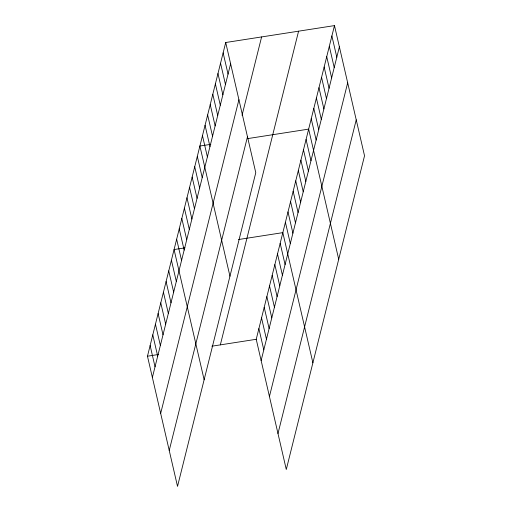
<?xml version="1.0" encoding="UTF-8"?>
<svg xmlns="http://www.w3.org/2000/svg" width="512" height="512" viewBox="0 0 512 512"><rect width="100%" height="100%" fill="white"/><g stroke="black" fill="none" stroke-linecap="round" stroke-linejoin="round"><path stroke-width="0.77" d="M225.715 42.509L255.776 172.704L177.523 486.4L147.469 356.211L225.715 42.509L334.477 25.6L364.531 155.789L286.285 469.491L256.224 339.296L334.477 25.6M152.378 377.466L230.624 63.763M160.672 413.414L238.925 99.712M242.054 115.309L261.606 36.928M169.229 450.451L247.475 136.755M220.333 344.877L298.586 31.181M261.133 360.55L339.379 46.854M269.434 396.499L347.68 82.803M277.984 433.542L356.23 119.84M210.816 144.333L199.898 146.029L229.952 276.224M247.341 138.656L308.653 129.12L338.707 259.309M184.998 247.853L174.074 249.549L204.128 379.744M238.464 239.539L282.829 232.64L312.89 362.829M147.469 356.211L158.394 354.509M211.859 346.195L256.224 339.296M331.891 35.955L336.8 57.21M329.312 46.304L334.214 67.558M326.726 56.659L331.635 77.914M324.147 67.008L329.05 88.262M321.562 77.363L326.47 98.618M318.982 87.712L323.891 108.966M316.397 98.067L321.306 119.322M313.818 108.416L318.726 129.67M311.232 118.771L316.141 140.026M306.067 139.475L310.976 160.73M303.488 149.824L308.397 171.078M300.909 160.179L305.811 181.434M298.323 170.528L303.232 191.782M295.744 180.883L300.646 202.138M293.158 191.232L298.067 212.486M290.579 201.587L295.482 222.842M287.994 211.936L292.902 233.19M285.414 222.291L290.317 243.546M280.173 243.309L285.075 264.563M277.51 253.971L282.419 275.226M274.848 264.64L279.757 285.894M223.136 52.864L228.045 74.118M272.186 275.302L277.094 296.557M220.55 63.213L225.459 84.467M269.53 285.971L274.432 307.226M217.971 73.568L222.88 94.822M266.867 296.634L271.776 317.888M215.386 83.917L220.294 105.178M264.205 307.302L269.114 328.557M212.806 94.272L217.715 115.526M261.549 317.965L266.451 339.219M210.227 104.621L215.13 125.882M258.886 328.634L263.795 349.888M207.642 114.976L212.55 136.23M205.062 125.325L209.965 146.586M202.477 135.68L207.386 156.934M197.312 156.384L202.221 177.638M194.733 166.733L199.635 187.994M192.147 177.088L197.056 198.342M189.568 187.437L194.47 208.698M186.982 197.792L191.891 219.046M184.403 208.141L189.312 229.402M181.818 218.496L186.726 239.75M179.238 228.845L184.147 250.106M176.653 239.2L181.562 260.454M171.411 260.218L176.32 281.472M168.755 270.886L173.658 292.141M166.093 281.549L171.002 302.803M163.43 292.218L168.339 313.472M160.768 302.88L165.677 324.134M158.112 313.549L163.014 334.803M155.45 324.211L160.358 345.466M152.787 334.88L157.696 356.134M150.131 345.542L155.034 366.797"/></g></svg>
